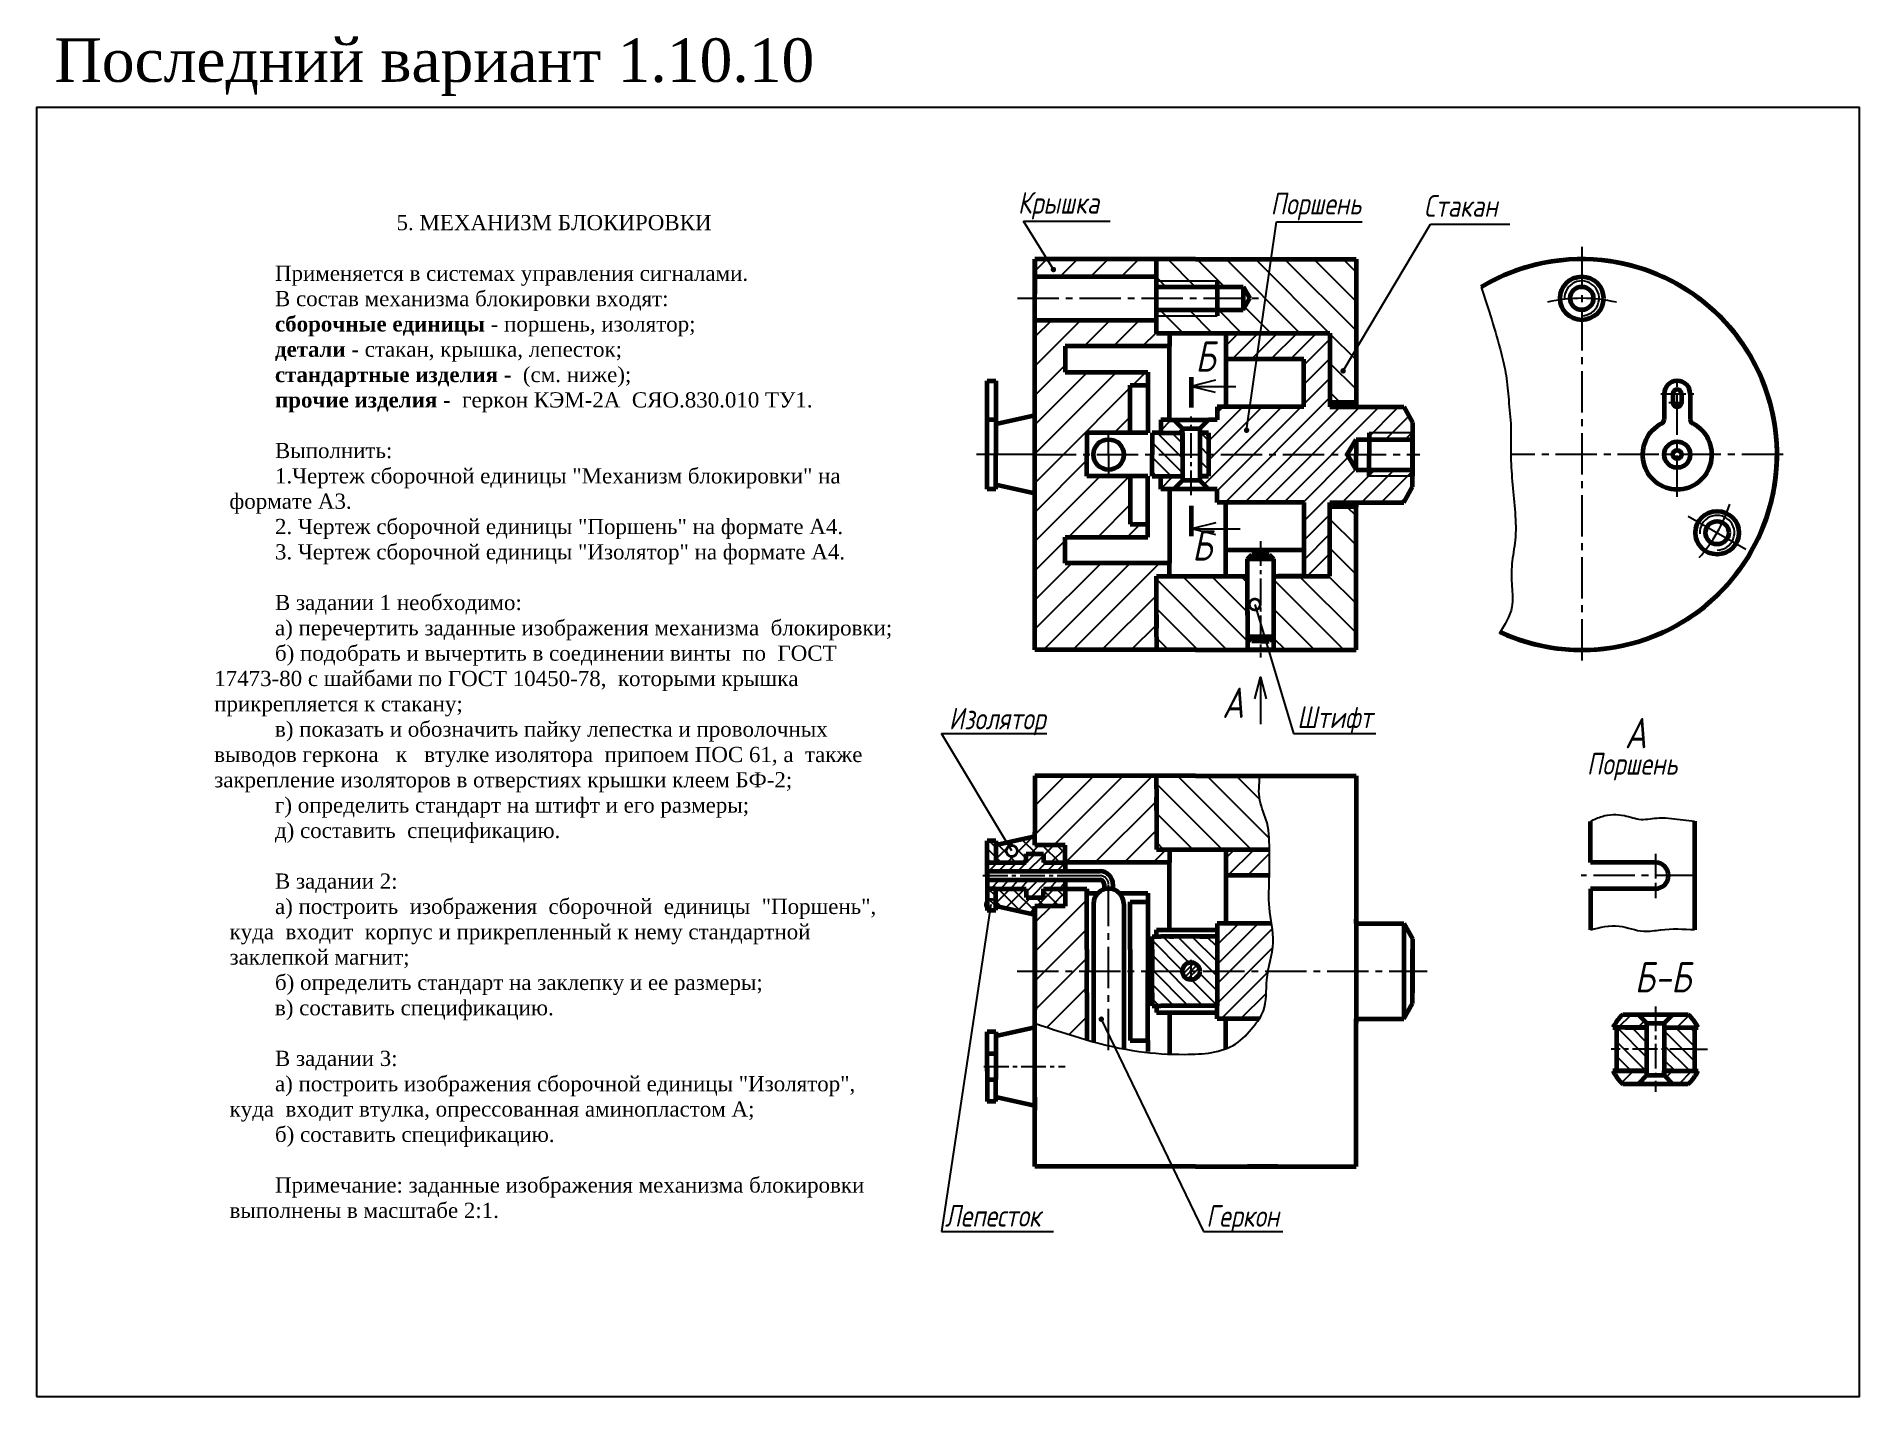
# Model space of a CAD drawing. Header units: millimetres. Extents: x 0 to 420, y 0 to 313.
import ezdxf

# ---------------------------------------------------------------- set-up
doc = ezdxf.new("R2010")
doc.units = ezdxf.units.MM
doc.header["$LTSCALE"] = 0.5
doc.linetypes.add('CENTER2', pattern=[28.575, 19.05, -3.175, 3.175, -3.175])
doc.layers.get('0').update_dxf_attribs({"linetype": 'CONTINUOUS', "lineweight": 60})
doc.styles.get("Standard").update_dxf_attribs({"font": 'ISOCPEUI.TTF', "width": 0.8})
doc.styles.add('стиль1', font='Times New Roman.ttf')
doc.dimstyles.new('ESKD_standart', dxfattribs={"dimtxt": 5, "dimasz": 5, "dimexe": 2, "dimexo": 0, "dimgap": 1, "dimtad": 1, "dimtoh": 1, "dimdec": 0, "dimzin": 1, "dimdsep": 46, "dimtxsty": 'Standard', "dimcen": 3, "dimdle": 1.25, "dimadec": 0, "dimazin": 0, "dimtfac": 1, "dimtdec": 0, "dimtmove": 0, "dimatfit": 3, "dimldrblk": 'DOT', "dimfxl": 1, "dimtvp": 1.5, "dimtolj": 1, "dimtzin": 1, "dimarcsym": 0})
doc.dimstyles.get("Standard").update_dxf_attribs({"dimtxt": 5, "dimasz": 5, "dimexe": 2, "dimexo": 0, "dimgap": 1.5, "dimtad": 1, "dimdec": 0, "dimzin": 0, "dimtxsty": 'Standard', "dimcen": 5, "dimadec": 0, "dimazin": 0, "dimtfac": 1, "dimtdec": 0, "dimtofl": 0, "dimtmove": 0, "dimatfit": 3, "dimldrblk": 'DOTSMALL', "dimfxl": 1, "dimtolj": 1, "dimtzin": 0, "dimarcsym": 0})
pattern_1 = [(45, (0.671, -5.4367), (-3.367596, 3.367596), [])]
pattern_2 = [(45, (0.6755, -5.647), (-3.367596, 3.367596), [])]
pattern_3 = [(45, (9, -10), (-2.245064, 2.245064), [])]

# ---------------------------------------------------------------- blocks, each defined once
blk = doc.blocks.new('_DotSmall')
at = {"color": 0, "linetype": 'ByBlock', "const_width": 0.5}
blk.add_lwpolyline([(-0.0625, 0, 1), (0.0625, 0, 1)], format="xyb", close=True, dxfattribs=at)

msp = doc.modelspace()

# ---------------------------------------------------------------- hatches: boundary and pattern name
at = {"lineweight": -3}
h = msp.add_hatch(dxfattribs=at)
h.set_pattern_fill('ANSI31', scale=5, style=0)
h.set_pattern_definition([(45, (0.671, -5.4367), (-3.535534, 3.535534), [])])
h.paths.add_polyline_path([(258, 262), (230, 262), (230, 258), (258, 258)])
h = msp.add_hatch(dxfattribs=at)
h.set_pattern_fill('ANSI31', scale=1.5, angle=90, style=0)
h.set_pattern_definition([(135, (4, 0), (-3.367596, -3.367596), [])])
h.paths.add_polyline_path([(272, 255.67), (278, 255.67), (279.54, 253), (278, 250.33), (272, 250.33), (272, 249), (258, 249), (258, 245), (298, 245), (298, 229), (304, 229), (304, 262), (258, 262), (258, 257), (272, 257)])
h.paths.add_polyline_path([(258, 255.67), (272, 255.67), (272, 257), (258, 257)])
h.paths.add_polyline_path([(272, 250.33), (258, 250.33), (258, 249), (272, 249)])
h = msp.add_hatch(dxfattribs=at)
h.set_pattern_fill('ANSI31', scale=1.5, style=0)
h.set_pattern_definition(pattern_1)
h.paths.add_polyline_path([(230, 217), (242, 217), (242, 222), (252, 222), (252, 233), (256, 233), (256, 236), (237, 236), (237, 242), (261, 242), (261, 245), (258, 245), (258, 248), (230, 248)])
h = msp.add_hatch(dxfattribs=at)
h.set_pattern_fill('ANSI31', style=0)
h.set_pattern_definition([(45, (0, -5), (-2.245064, 2.245064), [])])
h.paths.add_polyline_path([(298, 245), (274, 245), (274, 239), (292, 239), (292, 228), (274, 228), (272, 228), (272, 225), (270, 225), (268, 223), (268, 222), (270, 222), (270, 221.29), (270, 217), (301.98, 217), (304, 220.5), (307, 220.5), (307, 222), (317, 222), (317, 224.43), (315, 228), (298, 228)])
h.paths.add_polyline_path([(317, 212), (307, 212), (307, 213.5), (304, 213.5), (301.98, 217), (270, 217), (270, 212.31), (270, 212), (268, 212), (268, 211), (270, 209), (272, 209), (272, 206), (274, 206), (292, 206), (292, 195), (292, 189), (298, 189), (298, 206), (315, 206), (317, 209.57)])
h.paths.add_polyline_path([(317, 222), (307, 222), (307, 220.5), (317, 220.5), (317, 221)], flags=17)
h.paths.add_polyline_path([(317, 213), (317, 213.5), (307, 213.5), (307, 212), (317, 212)], flags=17)
h.paths.add_polyline_path([(262, 225), (261, 225), (259, 225), (259, 222), (264, 222), (264, 223)])
h.paths.add_polyline_path([(264, 211), (264, 212), (259, 212), (259, 211.97), (259, 209), (261, 209), (262, 209)])
h = msp.add_hatch(dxfattribs=at)
h.set_pattern_fill('ANSI31', scale=0.75, angle=90, style=0)
h.set_pattern_definition([(135, (0.671, -5.4367), (-1.683798, -1.683798), [])])
h.paths.add_polyline_path([(264, 217), (264, 222), (259, 222), (257, 222), (257, 217)])
h.paths.add_polyline_path([(257, 217), (257, 212), (264, 212), (264, 217)])
h.paths.add_polyline_path([(268, 217), (270, 217), (270, 221.94), (268, 221.94)])
h.paths.add_polyline_path([(270, 217), (268, 217), (268, 212), (270, 212), (270, 212.31)])
h = msp.add_hatch(dxfattribs=at)
h.set_pattern_fill('ANSI31', scale=1.5, style=0)
h.set_pattern_definition(pattern_1)
h.paths.add_polyline_path([(242, 212), (242, 217), (230, 217), (230, 208), (230, 172), (258, 172), (258, 175), (258, 185), (258, 189), (261, 189), (261, 192), (237, 192), (237, 198), (256, 198), (256, 201), (252, 201), (252, 212)])
h = msp.add_hatch(dxfattribs=at)
h.set_pattern_fill('ANSI31', scale=1.5, angle=90, style=0)
h.set_pattern_definition([(135, (0, -5), (-3.367596, -3.367596), [])])
h.paths.add_polyline_path([(304, 205), (298, 205), (298, 189), (285, 189), (285, 181), (285, 172), (285.5, 172), (304, 172)])
h.paths.add_polyline_path([(279, 189), (258, 189), (258, 185), (258, 175), (258, 172), (267, 172), (279, 172), (279, 181)])
h = msp.add_hatch(dxfattribs=at)
h.set_pattern_fill('ANSI31', scale=1.5, style=0)
h.set_pattern_definition(pattern_2)
h.paths.add_polyline_path([(261, 123), (261, 126), (258, 126), (258, 130), (258, 140), (258, 143), (230, 143), (230, 140), (230, 135), (230, 130), (230, 127), (237, 127), (237, 123)])
h = msp.add_hatch(dxfattribs=at)
h.set_pattern_fill('ANSI31', scale=1.5, angle=90, style=0)
h.set_pattern_definition([(135, (0.6755, -5.647), (-3.367596, -3.367596), [])])
edge = h.paths.add_edge_path()
edge.add_line((274, 126), (284.05, 126))
edge.add_spline(control_points=[(284.05, 126), (284.05, 128.07), (283.99, 132), (281.32, 137.32), (281.67, 141.09), (281.85, 143)], knot_values=[94.74544, 94.74544, 94.74544, 94.74544, 100.898156, 106.385102, 112.0277, 112.0277, 112.0277, 112.0277], degree=3, periodic=0)
edge.add_line((281.85, 143), (267, 143))
edge.add_line((267, 143), (258, 143))
edge.add_line((258, 143), (258, 140))
edge.add_line((258, 140), (258, 130))
edge.add_line((258, 130), (258, 126))
edge.add_line((258, 126), (261, 126))
edge.add_line((261, 126), (274, 126))
h = msp.add_hatch(dxfattribs=at)
h.set_pattern_fill('ANSI31', scale=0.5, angle=90, style=0)
h.set_pattern_definition([(135, (0.6438, -5.6471), (-1.122532, -1.122532), [])])
h.paths.add_polyline_path([(219, 123), (221, 123), (221, 128), (219, 128)])
h.paths.add_polyline_path([(221, 117), (219, 117), (219, 112), (221, 112), (221, 113.01), (221, 114.01)])
h = msp.add_hatch(dxfattribs=at)
h.set_pattern_fill('ANSI37', scale=0.75, angle=90, style=0)
h.set_pattern_definition([(135, (0.6755, -5.647), (-1.683798, -1.683798), []), (225, (0.6755, -5.647), (1.683798, -1.683798), [])])
h.paths.add_polyline_path([(228.03, 125), (230, 125), (232, 125), (232, 123), (236, 123), (237, 123), (237, 127), (230, 127), (230, 128.99), (221.03, 127), (221.03, 123), (228.03, 123), (228.03, 124)])
h.paths.add_polyline_path([(232.03, 115), (228.03, 115), (228.03, 117), (221.03, 117), (221.03, 113.01), (230, 111.01), (230, 113), (237, 113), (237, 117), (232.03, 117)])
h = msp.add_hatch(dxfattribs=at)
h.set_pattern_fill('ANSI31', style=0)
h.set_pattern_definition([(45, (0.6755, -5.647), (-2.245064, 2.245064), [])])
edge = h.paths.add_edge_path()
edge.add_spline(control_points=[(283.74, 98), (284.16, 100.23), (285.22, 103.83), (284.75, 107.52), (284.53, 109)], knot_values=[66.581973, 66.581973, 66.581973, 66.581973, 73.29725, 77.749227, 77.749227, 77.749227, 77.749227], degree=3, periodic=0)
edge.add_line((284.53, 109), (274, 109))
edge.add_line((274, 109), (272, 109))
edge.add_line((272, 109), (272, 106))
edge.add_line((272, 106), (272, 98))
edge.add_line((272, 98), (283.74, 98))
edge = h.paths.add_edge_path()
edge.add_spline(control_points=[(281.68, 87), (282.08, 87.6), (283.57, 90.3), (283.13, 94.28), (283.62, 97.34), (283.74, 98)], knot_values=[55.274933, 55.274933, 55.274933, 55.274933, 57.417628, 64.603064, 66.581973, 66.581973, 66.581973, 66.581973], degree=3, periodic=0)
edge.add_line((283.74, 98), (272, 98))
edge.add_line((272, 98), (272, 90))
edge.add_line((272, 90), (272, 87))
edge.add_line((272, 87), (274, 87))
edge.add_line((274, 87), (281.68, 87))
edge = h.paths.add_edge_path()
edge.add_spline(control_points=[(284.05, 120), (284.09, 121.74), (284.06, 123.74), (284.05, 125.75), (284.05, 126)], knot_values=[88.750593, 88.750593, 88.750593, 88.750593, 93.994759, 94.74544, 94.74544, 94.74544, 94.74544], degree=3, periodic=0)
edge.add_line((284.05, 126), (274, 126))
edge.add_line((274, 126), (274, 120))
edge.add_line((274, 120), (284.05, 120))
h = msp.add_hatch(dxfattribs=at)
h.set_pattern_fill('ANSI31', scale=0.5, style=0)
h.set_pattern_definition([(45, (0.6755, -5.6471), (-1.122532, 1.122532), [])])
h.paths.add_polyline_path([(237, 121), (237, 123), (236, 123), (232, 123), (232, 125), (230, 125), (228.03, 125), (228.03, 124), (228.03, 123), (221.03, 123), (219.03, 123), (219.03, 121)])
h.paths.add_polyline_path([(232.03, 117), (237, 117), (237, 119), (219.03, 119), (219.03, 117), (221.03, 117), (228.03, 117), (228.03, 115), (232.03, 115)])
h = msp.add_hatch(dxfattribs=at)
h.set_pattern_fill('ANSI31', scale=1.5, style=0)
h.set_pattern_definition(pattern_2)
h.paths.add_polyline_path([(242, 117), (237, 117), (237, 113), (230.03, 113), (230.03, 111), (230, 111.01), (230, 98), (242, 98), (242, 103)])
h = msp.add_hatch(dxfattribs=at)
h.set_pattern_fill('ANSI31', scale=0.75, angle=90, style=0)
h.set_pattern_definition([(135, (0.6755, -5.647), (-1.683798, -1.683798), [])])
h.paths.add_polyline_path([(261, 106), (259, 106), (257, 106), (257, 103), (257, 98), (264, 98, -1), (268, 98), (272, 98), (272, 106)])
h.paths.add_polyline_path([(272, 90), (272, 98), (268, 98, -1), (264, 98), (257, 98), (257, 93), (257, 90), (258, 90), (259, 90), (261, 90)])
h = msp.add_hatch(dxfattribs=at)
h.set_pattern_fill('ANSI31', scale=1.5, style=0)
h.set_pattern_definition(pattern_2)
edge = h.paths.add_edge_path()
edge.add_spline(control_points=[(230, 86.02), (233.99, 84.67), (237.99, 83.32), (242, 82.16)], knot_values=[0, 0, 0, 0, 12.492088, 12.492088, 12.492088, 12.492088], degree=3, periodic=0)
edge.add_line((242, 82.16), (242, 93))
edge.add_line((242, 93), (242, 98))
edge.add_line((242, 98), (230, 98))
edge.add_line((230, 98), (230, 97))
edge.add_line((230, 97), (230, 89))
edge.add_line((230, 89), (230, 86.02))
h = msp.add_hatch(dxfattribs=at)
h.set_pattern_fill('ANSI31', scale=0.25, style=0)
h.set_pattern_definition([(45, (146.8554, -5.3455), (-0.561266, 0.561266), [])])
h.paths.add_polyline_path([(268, 98, 0.414214), (266, 100), (266, 98)])
h.paths.add_polyline_path([(264, 98, 0.414214), (266, 96), (266, 98)])
h.paths.add_polyline_path([(266, 100, 0.414214), (264, 98), (266, 98)])
h.paths.add_polyline_path([(266, 98), (266, 96, 0.414214), (268, 98)])
h = msp.add_hatch(dxfattribs=at)
h.set_pattern_fill('ANSI31', style=0)
h.set_pattern_definition(pattern_3)
h.paths.add_polyline_path([(371, 85), (371, 86.03), (369, 88.03), (365.48, 88.03, 0.086708), (363.2, 85), (364, 85)])
h.paths.add_polyline_path([(382.8, 85, 0.086708), (380.52, 88.03), (377, 88.03), (375, 86.03), (375, 85)])
h = msp.add_hatch(dxfattribs=at)
h.set_pattern_fill('ANSI31', scale=0.75, angle=90, style=0)
h.set_pattern_definition([(135, (8.4554, -10.5798), (-1.683798, -1.683798), [])])
h.paths.add_polyline_path([(371, 80), (371, 85), (364, 85), (364, 80)])
h.paths.add_polyline_path([(371, 75), (371, 80), (364, 80), (364, 75)])
h.paths.add_polyline_path([(382, 80), (382, 85), (375, 85), (375, 80)])
h.paths.add_polyline_path([(382, 75), (382, 80), (375, 80), (375, 75)])
h = msp.add_hatch(dxfattribs=at)
h.set_pattern_fill('ANSI31', style=0)
h.set_pattern_definition(pattern_3)
edge = h.paths.add_edge_path()
edge.add_line((382.8, 75), (377, 75))
edge.add_line((377, 75), (375, 75))
edge.add_line((375, 75), (375, 74))
edge.add_line((375, 74), (377, 72))
edge.add_line((377, 72), (380.55, 72))
edge.add_arc((373, 80), 11, 313.3418, 332.9643)
h.paths.add_polyline_path([(371, 74), (371, 75), (364, 75), (363.2, 75, 0.085829), (365.45, 72), (369, 72)])

# ---------------------------------------------------------------- linework, layer by layer
at = {"color": 7, "linetype": 'CENTER2', "lineweight": -3}
for p, q in [((356, 264.83), (356, 169.17)), ((226, 253), (281.88, 253)), ((378, 207.24), (378, 235.02)), ((230, 217), (318.69, 217)), ((402.37, 217), (339.69, 217)), ((237, 120), (245, 120)), ((247, 79.78), (247, 118)), ((382.5, 120), (355.88, 120)), ((225.92, 98), (320.36, 98))]:
    msp.add_line(p, q, dxfattribs=at)
at = {"color": 7, "lineweight": 60}
for p, q in [((267, 262), (230, 262)), ((230, 262), (230, 259)), ((230, 217), (230, 262)), ((230, 259), (230, 261)), ((230, 259), (230, 261)), ((230, 259), (230, 261)), ((230, 258), (230, 260.5)), ((258, 245), (258, 262)), ((267, 262), (304, 262)), ((304, 262), (304, 228)), ((230, 258), (230, 260)), ((230, 259), (230, 254)), ((230, 258), (258, 258)), ((272, 257), (272, 249)), ((258, 255.67), (278, 255.67)), ((278, 255.67), (278, 250.33)), ((278, 255.67), (279.54, 253)), ((278, 250.33), (279.54, 253)), ((230, 248), (258, 248)), ((258, 250.33), (278, 250.33)), ((258, 245), (298, 245)), ((258, 245), (261, 245)), ((261, 245), (261, 242)), ((261, 245), (274, 245)), ((274, 245), (274, 228)), ((298, 245), (298, 228)), ((261, 242), (237, 242)), ((237, 242), (237, 236)), ((261, 225), (261, 242)), ((237, 236), (256, 236)), ((256, 236), (256, 222)), ((292, 239), (274, 239)), ((292, 228), (292, 239)), ((219, 209), (219, 234)), ((219, 234), (221, 234)), ((221, 234), (221, 225)), ((252, 222), (252, 233)), ((252, 233), (256, 233)), ((266, 234.82), (266, 227.82)), ((375, 231), (374.99, 225.06)), ((377, 231), (377, 229)), ((379, 231), (379, 229)), ((381, 231), (381, 225.06)), ((274, 228), (272, 228)), ((272, 228), (272, 225)), ((292, 228), (274, 228)), ((304, 229), (298, 229)), ((298, 228), (315, 228)), ((304, 228), (304, 229)), ((315, 228), (317, 224.43)), ((221, 225), (219, 225)), ((230, 226), (221, 224)), ((221, 225), (221, 217)), ((221, 225), (221, 224)), ((261, 225), (259, 225)), ((259, 225), (259, 222.03)), ((261, 225), (262, 225)), ((262, 225), (270, 225)), ((264, 223), (262, 225)), ((264, 217), (264, 223)), ((264, 223), (268, 223)), ((268, 223), (270, 225)), ((268, 223), (268, 217)), ((272, 225), (270, 225)), ((317, 224.43), (317, 217)), ((252, 222), (242, 222)), ((242, 222), (242, 217)), ((256, 222), (252, 222)), ((259, 222), (257, 222)), ((257, 222), (257, 217)), ((259, 222.03), (259, 222)), ((259, 222), (264, 222)), ((264, 222), (264, 211)), ((270, 222), (268, 222)), ((270, 221.29), (270, 222)), ((270, 221.94), (270, 212.31)), ((301.98, 217), (304, 220.5)), ((304, 220.5), (304, 217)), ((304, 220.5), (317, 220.5)), ((307, 222), (307, 217)), ((317, 221), (317, 222)), ((317, 217), (317, 221)), ((221, 209), (221, 217)), ((230, 172), (230, 217)), ((242, 212), (242, 217)), ((257, 212), (257, 217)), ((268, 217), (268, 211)), ((301.98, 217), (304, 213.5)), ((304, 213.5), (304, 217)), ((307, 212), (307, 217)), ((317, 209.57), (317, 217)), ((317, 217), (317, 213)), ((317, 217), (317, 213)), ((230, 208), (221, 210)), ((221, 209), (221, 210)), ((252, 212), (242, 212)), ((252, 212), (252, 201)), ((256, 212), (252, 212)), ((256, 198), (256, 212)), ((257, 212), (264, 212)), ((259, 211.97), (259, 212)), ((259, 209), (259, 211.97)), ((264, 211), (262, 209)), ((268, 211), (264, 211)), ((270, 212), (268, 212)), ((268, 212), (270, 212)), ((268, 211), (270, 209)), ((270, 212.31), (270, 212)), ((270, 212.31), (270, 212)), ((304, 213.5), (317, 213.5)), ((317, 213), (317, 212)), ((317, 213), (317, 212)), ((221, 209), (219, 209)), ((261, 209), (259, 209)), ((261, 209), (261, 192)), ((272, 209), (261, 209)), ((272, 206), (272, 209)), ((274, 206), (272, 206)), ((292, 206), (274, 206)), ((274, 189), (274, 206)), ((292, 206), (292, 195)), ((298, 189), (298, 206)), ((298, 206), (315, 206)), ((304, 172), (304, 206)), ((304, 206), (304, 205)), ((315, 206), (317, 209.57)), ((266.1, 198.2), (266.1, 205.2)), ((304, 205), (298, 205)), ((237, 198), (256, 198)), ((237, 192), (237, 198)), ((252, 201), (256, 201)), ((292, 195), (274, 195)), ((279, 193), (280, 194)), ((282, 194), (280, 194)), ((282, 194), (284, 194)), ((284, 194), (285, 193)), ((292, 195), (292, 189)), ((261, 192), (237, 192)), ((258, 189), (279, 189)), ((258, 189), (261, 189)), ((258, 185), (258, 189)), ((261, 189), (261, 192)), ((261, 189), (274, 189)), ((279, 180), (279, 193)), ((279, 193), (285, 193)), ((285, 193), (285, 180)), ((285, 189), (298, 189)), ((292, 189), (286, 189)), ((258, 175), (258, 185)), ((258, 183), (258, 184)), ((279, 181), (279, 172)), ((285, 181), (285, 172)), ((230, 175), (230, 180)), ((258, 180), (258, 177)), ((230, 172), (230, 175)), ((258, 175), (258, 172)), ((285, 175), (279, 175)), ((280, 174), (279, 175)), ((282, 174), (280, 174)), ((282, 174), (284, 174)), ((285, 175), (284, 174)), ((267, 172), (230, 172)), ((267, 172), (304, 172)), ((285.5, 172), (278.5, 172)), ((278.5, 172), (282, 172)), ((267, 143), (230, 143)), ((230, 143), (230, 140)), ((258, 140), (258, 143)), ((267, 143), (304, 143)), ((304, 143), (304, 109)), ((230, 140), (230, 135)), ((258, 140), (258, 130)), ((230, 135), (230, 130)), ((258, 135), (258, 138)), ((258, 132), (258, 131)), ((358, 123), (358, 132.5)), ((382, 132.56), (382, 107.5)), ((219, 121.01), (219, 128)), ((221, 128), (219, 128)), ((230, 129), (221, 127)), ((221, 128.01), (221, 123)), ((230, 127), (230, 130)), ((230, 127), (230, 130)), ((237, 127), (230, 127)), ((237, 123), (237, 127)), ((258, 130), (258, 126)), ((258, 126), (284.05, 126)), ((258, 126), (261, 126)), ((261, 126), (274, 126)), ((261, 126), (261, 123)), ((274, 126), (274, 109)), ((219, 120), (219, 123)), ((219, 123), (221, 123)), ((221.03, 123), (228.03, 123)), ((228.03, 124), (228.03, 125)), ((228.03, 125), (230, 125)), ((228.03, 123), (228.03, 124)), ((230, 125), (232, 125)), ((232, 125), (232, 123)), ((232, 123), (236, 123)), ((236, 123), (237, 123)), ((237, 123), (237, 121)), ((261, 123), (237, 123)), ((261, 123), (237, 123)), ((261, 107.5), (261, 123)), ((373, 123), (358, 123)), ((219, 121.01), (219, 113.01)), ((219, 120), (219, 117)), ((219.03, 121), (237, 121)), ((219.03, 119), (237, 119)), ((237, 121), (245, 121)), ((237, 119), (245, 119)), ((237, 119), (237, 117)), ((246, 118), (246, 117)), ((248, 118), (248, 117)), ((284.05, 120), (274, 120)), ((219, 117.01), (219, 112)), ((221, 117), (219, 117)), ((221, 113.01), (221, 117)), ((221, 113.01), (221, 114.01)), ((221.03, 117), (228.03, 117)), ((228.03, 117), (228.03, 115)), ((228.03, 115), (232.03, 115)), ((232.03, 115), (232.03, 117)), ((232.03, 117), (237, 117)), ((237, 117), (242, 117)), ((237, 117), (242, 117)), ((237, 117), (237, 113)), ((242, 103), (242, 117)), ((242, 117), (242, 116)), ((242, 116), (244.55, 116)), ((243.5, 113.5), (243.5, 81.74)), ((247, 116), (247, 116)), ((249.45, 116), (256, 116)), ((250.5, 113.5), (250.5, 80.08)), ((252, 103), (252, 114)), ((252, 114), (256, 114)), ((256, 116), (256, 103)), ((373, 117), (358, 117)), ((358, 117), (358, 107.5)), ((221, 112), (219, 112)), ((221, 112.01), (221, 113.01)), ((230, 111), (221, 113)), ((237, 113), (230, 113)), ((230, 97), (230, 113)), ((230, 113), (230, 110)), ((230, 113), (230, 98)), ((304, 109), (304, 110)), ((230, 98), (230, 107)), ((257, 103), (257, 106)), ((257, 106), (259, 106)), ((257, 106), (258, 106)), ((257, 106), (258, 106)), ((258, 106), (258, 107.5)), ((258, 107.5), (272, 107.5)), ((261, 106), (259, 106)), ((272, 106), (261, 106)), ((261, 106), (262, 106)), ((268, 106), (270, 106)), ((274, 109), (272, 109)), ((272, 109), (272, 106)), ((272, 106), (272, 90)), ((284.53, 109), (274, 109)), ((304, 109), (315, 109)), ((304, 109), (304, 87)), ((315, 109), (317, 105.43)), ((315, 109), (315, 87)), ((317, 105.43), (317, 98)), ((242, 103), (242, 98)), ((252, 103), (252, 98)), ((256, 103), (256, 98)), ((257, 103), (257, 98)), ((317, 102), (317, 103)), ((317, 98), (317, 102)), ((230, 53), (230, 98)), ((230, 98), (230, 89)), ((242, 93), (242, 98)), ((252, 98), (252, 82)), ((256, 82), (256, 98)), ((257, 93), (257, 98)), ((317, 90.57), (317, 98)), ((317, 98), (317, 94)), ((242, 93), (242, 82.16)), ((257, 93), (257, 90)), ((317, 94), (317, 93)), ((257, 90), (259, 90)), ((257, 90), (258, 90)), ((258, 90), (258, 88.5)), ((258, 88.5), (272, 88.5)), ((261, 90), (259, 90)), ((272, 90), (261, 90)), ((261, 88.5), (261, 78.89)), ((272, 87), (272, 90)), ((315, 87), (317, 90.57)), ((219, 74.99), (219, 84)), ((221, 84), (219, 84)), ((230, 85), (221, 83)), ((221, 84), (221, 73)), ((230, 83), (230, 86)), ((274, 87), (272, 87)), ((281.68, 87), (274, 87)), ((274, 80.11), (274, 87)), ((304, 53), (304, 87)), ((304, 87), (315, 87)), ((304, 87), (304, 86)), ((371, 85), (363.2, 85)), ((363.2, 85), (364, 85)), ((364, 85), (364, 75)), ((365.45, 88), (380.55, 88)), ((366, 85), (371, 85)), ((371, 86), (369, 88)), ((371, 86), (369, 88)), ((371, 80), (371, 86)), ((371, 80), (371, 86)), ((371, 86), (375, 86)), ((371, 86), (375, 86)), ((375, 86), (377, 88)), ((375, 86), (377, 88)), ((375, 86), (375, 74)), ((375, 86), (375, 80)), ((375, 85), (382.8, 85)), ((382.8, 85), (382, 85)), ((382, 85), (382, 75)), ((252, 82), (256, 82)), ((254, 82), (256, 82)), ((256, 82), (256, 79.5)), ((371, 74), (371, 80)), ((219, 76), (219, 79)), ((219, 79), (221, 79)), ((219, 76), (219, 73)), ((219, 74.99), (219, 68)), ((219, 73), (221, 73)), ((221, 68), (221, 73)), ((371, 75), (363.2, 75)), ((364, 75), (371, 75)), ((380.55, 72), (365.45, 72)), ((371, 74), (369, 72)), ((371, 74), (369, 72)), ((371, 74), (375, 74)), ((371, 74), (375, 74)), ((375, 75), (382.8, 75)), ((375, 74), (375, 75)), ((377, 75), (375, 75)), ((375, 74), (377, 72)), ((375, 74), (377, 72)), ((221, 68), (219, 68)), ((230, 67), (221, 69)), ((230, 69), (230, 66)), ((230, 69), (230, 66)), ((230, 53), (230, 66)), ((230, 56), (230, 61)), ((230, 53), (230, 56)), ((267, 53), (230, 53)), ((267, 53), (304, 53)), ((286, 53), (279, 53)), ((279, 53), (282.5, 53))]:
    msp.add_line(p, q, dxfattribs=at)
at = {"color": 7, "lineweight": -3}
for p, q in [((258, 257), (272, 257)), ((258, 249), (272, 249)), ((271.59, 234.11), (265.96, 232.7)), ((271.6, 231.32), (265.96, 232.72)), ((266, 232.72), (276.31, 232.72)), ((247, 217), (247, 222)), ((317, 222), (307, 222)), ((230, 217), (216.87, 217)), ((230, 217), (219, 217)), ((230, 217), (219, 217)), ((247, 217), (247, 212)), ((317, 212), (307, 212)), ((271.71, 201.3), (266.11, 199.9)), ((266.11, 199.9), (277.31, 199.9)), ((266.11, 199.9), (271.71, 199.9)), ((271.71, 198.5), (266.11, 199.9)), ((266, 95.61), (266, 100.58)), ((382, 80), (385, 80))]:
    msp.add_line(p, q, dxfattribs=at)
at = {"color": 7, "linetype": 'CENTER2', "lineweight": -3, "ltscale": 0.6}
for p, q in [((374.24, 231), (382.14, 231)), ((376.07, 229), (379.55, 229)), ((266, 207.65), (266, 225.81)), ((230, 217), (216.58, 217)), ((282, 197.05), (282, 170.23)), ((373, 125.04), (373, 114.85)), ((218.04, 120), (237, 120)), ((373, 89.85), (373, 70.2)), ((382, 80), (362.77, 80)), ((218.28, 76), (237, 76))]:
    msp.add_line(p, q, dxfattribs=at)
at = {"color": 7, "linetype": 'Continuous', "lineweight": -3}
msp.add_line((380.55, 202.82), (393.8, 195.18), dxfattribs=at)
at = {"color": 7}
msp.add_line((0, 0), (0, 0), dxfattribs=at)
at = {"color": 7, "lineweight": -3}
msp.add_lwpolyline([(0, 0), (420, 0), (420, 297), (0, 297)], close=True, dxfattribs=at)
at = {"color": 7, "lineweight": 60}
for centre, radius in [((356, 253), 5), ((356, 253), 2.67), ((247, 217), 3.5), ((378, 217), 3), ((378, 217), 1), ((387.18, 199), 5), ((387.18, 199), 2.67), ((266, 98), 2)]:
    msp.add_circle(centre, radius, dxfattribs=at)
for centre, radius, start, end in [((356, 217), 45, 245.3443, 120.947), ((356, 217), 45, 95.792, 120.947), ((356, 217), 45, 245.3443, 84.208), ((378, 231), 3, 360, 180), ((378, 231), 1, 360, 180), ((378, 229), 1, 180, 360), ((378, 217), 8, 116.4279, 63.5775), ((373.99, 225.06), 1, 296.4279, 359.9456), ((382, 225.06), 1, 180.0471, 243.5775), ((373, 120), 3, 270, 90), ((245, 118), 3, 0, 90), ((245, 118), 1, 0, 90), ((247, 113.5), 3.5, 0, 180), ((373, 80), 11, 133.3418, 152.9643), ((373, 80), 11, 27.0357, 46.6582), ((373, 80), 11, 207.0357, 226.6582), ((373, 80), 11, 313.3418, 332.9643)]:
    msp.add_arc(centre, radius, start, end, dxfattribs=at)
at = {"color": 7, "lineweight": -3}
for centre in [(356, 253), (387.18, 199)]:
    msp.add_arc(centre, 4, 270, 183.1836, dxfattribs=at)
at = {"color": 7, "linetype": 'Continuous', "lineweight": -3, "ltscale": 0.6}
msp.add_arc((356, 217), 36, 77.1452, 102.6083, dxfattribs=at)
at = {"color": 7, "linetype": 'Continuous', "lineweight": -3}
msp.add_arc((356, 217), 36, 318.7513, 341.4685, dxfattribs=at)
at = {"color": 7, "linetype": 'CENTER2', "lineweight": -3, "ltscale": 0.6}
msp.add_arc((245, 118), 2, 0, 90, dxfattribs=at)
at = {"color": 7, "lineweight": -3}
for points in [[(332.86, 255.59), (337.44, 240.44), (338.58, 235.2), (339.17, 229.58), (339.67, 223.41), (339.67, 216.43), (340.65, 203.66), (340.65, 197.24), (339.91, 191.82), (339.91, 186.63), (339.91, 181.94), (336.98, 175.71)], [(230, 86.02), (254, 79.5), (264.57, 78.83), (276.3, 81.28), (280.32, 85.19), (282.67, 88.87), (283.45, 96.01), (284.88, 104.59), (284.05, 112.57), (284.05, 120), (284.05, 125.24), (283.5, 132.13), (281.85, 137.36), (281.85, 143)]]:
    msp.add_spline(points, degree=3, dxfattribs=at)
for points, knots in [([(358, 132.5), (358.88, 132.94), (361.31, 134.14), (365.5, 134.2), (369.72, 132.53), (373.41, 133.51), (377.52, 133.05), (380.23, 132.75), (382, 132.56)], [0, 0, 0, 0, 2.939602, 8.069693, 12.008766, 16.209926, 19.035076, 24.385862, 24.385862, 24.385862, 24.385862]), ([(358, 107.5), (360.22, 108.08), (364.36, 109.15), (369.65, 106.72), (375.49, 107.9), (379.4, 107.71), (382, 107.56)], [0, 0, 0, 0, 6.691531, 12.456771, 16.402469, 24.199018, 24.199018, 24.199018, 24.199018])]:
    msp.add_open_spline(points, degree=3, knots=knots, dxfattribs=at)

# ---------------------------------------------------------------- texts
at = {"color": 1, "lineweight": -3, "style": 'стиль1'}
msp.add_text('Последний вариант 1.10.10', height=10, dxfattribs=at).set_placement((4.14, 302.87))
at = {"color": 7, "lineweight": -3, "width": 0.8}
for s, height, p in [('Крышка', 5, (226.12, 272.51)), ('Поршень', 5, (284.34, 272.32)), ('Стакан', 5, (319.65, 271.79)), ('Б', 7, (267.02, 236.1)), ('Б', 7, (266.27, 192.59)), ('А', 7, (273.15, 156.32)), ('Изолятор', 5, (210.21, 153.69)), ('Штифт', 5, (290.45, 153.98)), ('А', 7, (365.91, 149.34)), ('Поршень ', 5, (357.19, 143.27)), ('Б-Б', 7, (368.2, 93.1)), ('Лепесток', 5, (209.29, 39.15)), ('Геркон', 5, (269.49, 39.1))]:
    msp.add_text(s, height=height, dxfattribs=at).set_placement(p)
at = {"color": 7, "insert": (40.95, 278.03), "char_height": 3.5, "width": 153.8667, "attachment_point": 1, "style": 'стиль1'}
msp.add_mtext('{\\fTimes New Roman|b0|i0|c204|p18;^I^I^I^I\\P^I^I^I5. МЕХАНИЗМ БЛОКИРОВКИ\\P\\P^IПрименяется в системах управления сигналами.\\P^IВ состав механизма блокировки входят:\\P^I\\fTimes New Roman|b1|i0|c204|p18;сборочные единицы\\fTimes New Roman|b0|i0|c204|p18; - поршень, изолятор;\\P^I\\fTimes New Roman|b1|i0|c204|p18;детали\\fTimes New Roman|b0|i0|c204|p18; - стакан, крышка, лепесток;\\P^I\\fTimes New Roman|b1|i0|c204|p18;стандартные изделия \\fTimes New Roman|b0|i0|c204|p18;-  (см. ниже);\\P\\fTimes New Roman|b1|i0|c204|p18;\\C256;^Iпрочие изделия \\fTimes New Roman|b0|i0|c204|p18;-  геркон КЭМ-2А  СЯО.830.010 ТУ1.^I\\C7;\\P\\P^IВыполнить:\\P\\pi-3.5,l3.5;^I1.Чертеж сборочной единицы "Механизм блокировки" на формате А3.\\P\\pi0,l0;^I2. Чертеж сборочной единицы "Поршень" на формате А4.\\P^I3. Чертеж сборочной единицы "Изолятор" на формате А4.\\P\\P^IВ задании 1 необходимо:\\P^Iа) перечертить заданные изображения механизма  блокировки;\\P\\pi-3.53778,l3.53778;^Iб) подобрать и вычертить в соединении винты  по  ГОСТ 17473-80 с шайбами по ГОСТ }10450{\\fTimes New Roman|b0|i0|c204|p18;-78,  которыми крышка прикрепляется к стакану;  \\P^Iв) показать и обозначить пайку лепестка и проволочных выводов геркона   к   втулке изолятора  припоем ПОС 61, а  также  закрепление изоляторов в отверстиях крышки клеем БФ-2;\\P\\pi0,l0;^Iг) определить стандарт на штифт и его размеры;\\P^Iд) составить  спецификацию.\\P\\P^IВ задании 2:\\P\\pi-3.53778,l3.53778;^Iа) построить  изображения  сборочной  единицы  "Поршень", куда  входит  корпус и прикрепленный к нему стандартной заклепкой магнит; \\P\\pi0,l0;^Iб) определить стандарт на заклепку и ее размеры;\\P^Iв) составить спецификацию.\\P\\P^IВ задании 3:\\P\\pi-3.53778,l3.53778;^Iа) построить изображения сборочной единицы "Изолятор", куда  входит втулка, опрессованная аминопластом А;\\P\\pi0,l0;^Iб) составить спецификацию.\\P^I\\P\\pi-3.53778,l3.53778;^IПримечание: заданные изображения механизма блокировки выполнены в масштабе 2:1.\\P\\pi0,l0;^I^I^I}', dxfattribs=at)

# ---------------------------------------------------------------- leaders
at = {"color": 7, "lineweight": -3}
for points, dimstyle, override in [([(234.29, 259.63), (227.43, 270.8), (247.39, 270.8)], 'ESKD_standart', {"dimgap": 1, "dimtad": 0, "dimldrblk": 'DotSmall'}), ([(278.79, 222.61), (285.65, 270.61), (305.43, 270.61)], 'ESKD_standart', {"dimgap": 1, "dimtad": 0, "dimldrblk": 'DotSmall'}), ([(301.03, 236.29), (321.14, 270.09), (339.42, 270.09)], 'ESKD_standart', {"dimgap": 1, "dimtad": 0, "dimldrblk": 'DotSmall'}), ([(280.68, 182.47), (289.63, 152.78), (308.56, 152.78)], 'Standard', {"dimgap": 1.5, "dimtad": 0}), ([(282, 165.72), (282, 154.89)], 'ESKD_standart', {"dimgap": 1, "dimtad": 0, "dimldrblk": 'Open30'}), ([(224.7, 125.68), (208.53, 152.73), (232.76, 152.73)], 'Standard', {"dimgap": 1.5, "dimtad": 0}), ([(219.86, 113.32), (208.53, 38), (234.34, 38)], 'Standard', {"dimgap": 1.5, "dimtad": 0}), ([(245.32, 86.93), (268.83, 38), (287.12, 38)], 'ESKD_standart', {"dimgap": 1, "dimtad": 0, "dimldrblk": 'DotSmall'})]:
    msp.add_leader(points, dimstyle=dimstyle, override=override, dxfattribs=at)

doc.saveas('drawing.dxf')
